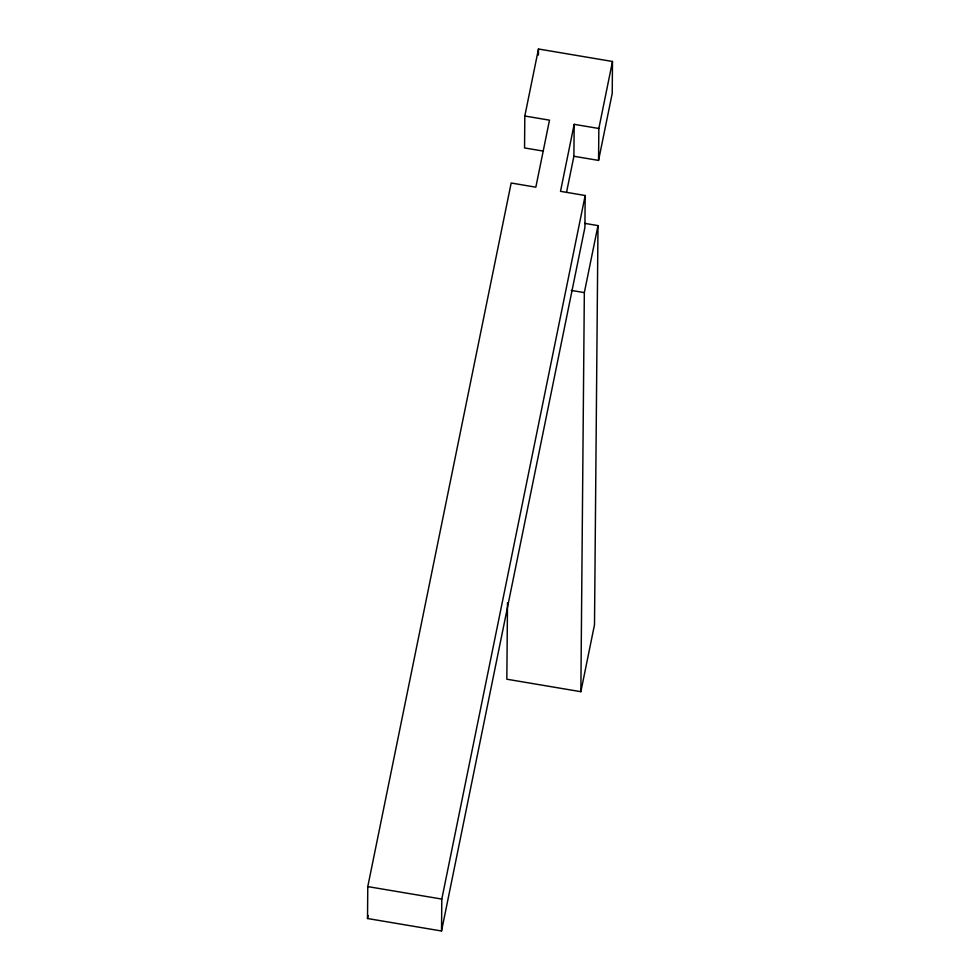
<?xml version="1.0" encoding="UTF-8"?>
<svg xmlns="http://www.w3.org/2000/svg" width="980" height="980" viewBox="0 0 980 980"><rect width="100%" height="100%" fill="white"/><g stroke="black" fill="none" stroke-linecap="round" stroke-linejoin="round"><path stroke-width="1.47" d="M574.17 124.325L560.511 191.333L585.183 195.498L584.901 227.421L441.527 931L367.512 918.517L367.782 886.594L511.168 183.015L535.84 187.18L549.498 120.172L524.815 116.008L538.473 49L612.488 61.483L612.218 93.406L598.56 160.414L573.888 156.261L574.17 124.325L598.841 128.49L598.56 160.414M441.527 931L441.809 899.077L585.183 195.498M507.505 602.761L506.832 679.214L580.858 691.696L594.505 624.689L597.996 225.596L584.925 223.403M524.815 116.008L524.545 147.931L543.41 151.116M538.424 55.076L538.473 49M580.858 691.696L584.337 292.604L597.996 225.596M367.512 918.517L368.113 915.516M566.599 191.994L573.888 156.261M598.841 128.49L612.488 61.483M571.279 290.411L584.337 292.604M367.782 886.594L441.809 899.077"/></g></svg>
